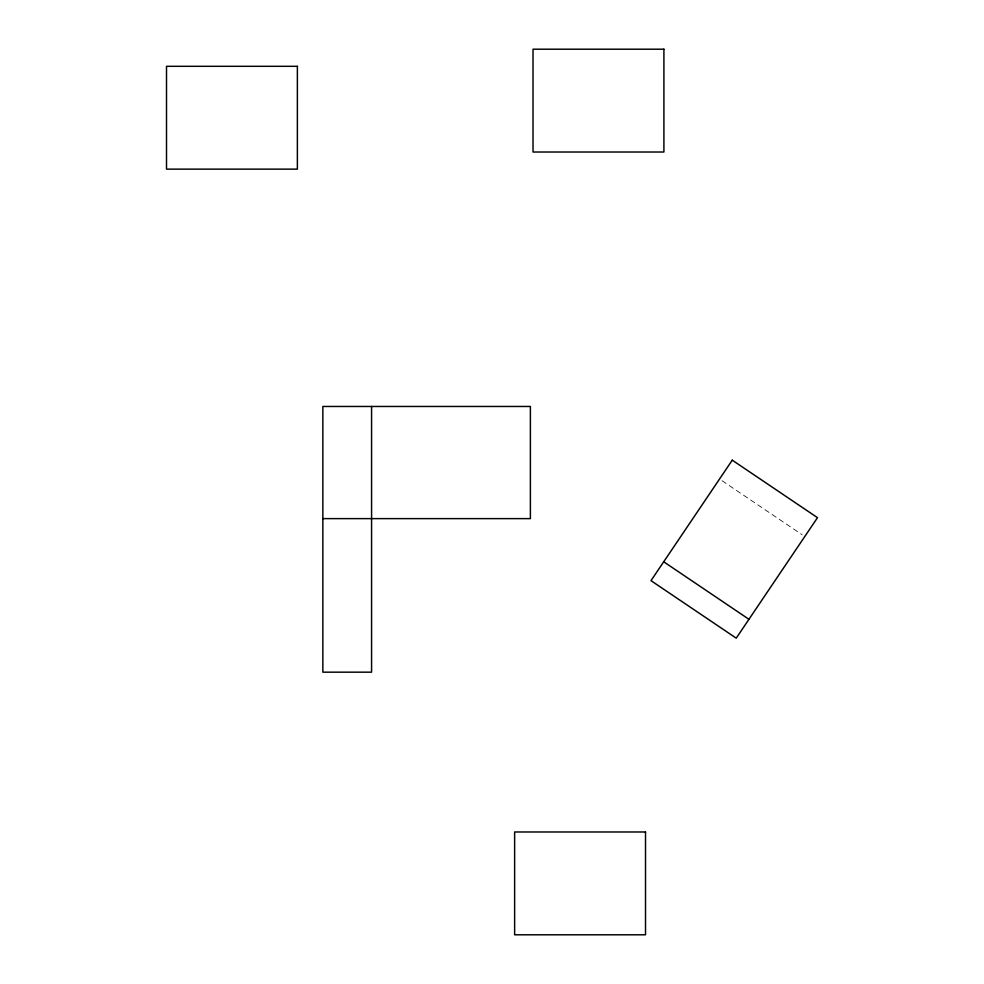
<?xml version="1.0" encoding="UTF-8"?>
<svg xmlns="http://www.w3.org/2000/svg" width="984" height="984" viewBox="0 0 984 984"><rect width="100%" height="100%" fill="white"/><g stroke="black" fill="none" stroke-linecap="round" stroke-linejoin="round"><path stroke-width="0.74" stroke-dasharray="4.92 3.69" d="M722.071 480.745L802.231 534.816"/><path stroke-width="1.48" d="M322.85 518.617L530.388 518.617L530.388 406.466L322.85 406.466L322.85 672.17L371.571 672.17L371.571 406.466M663.708 561.79L748.947 619.293M732.256 460.168L650.99 580.658L736.229 638.161L817.495 517.67L732.256 460.168M663.905 49.2L533.02 49.2L533.02 152.016L663.905 152.016L663.905 49.2M297.377 66.309L166.505 66.309L166.505 169.137L297.377 169.137L297.377 66.309M645.516 831.984L514.632 831.984L514.632 934.8L645.516 934.8L645.516 831.984"/></g></svg>
